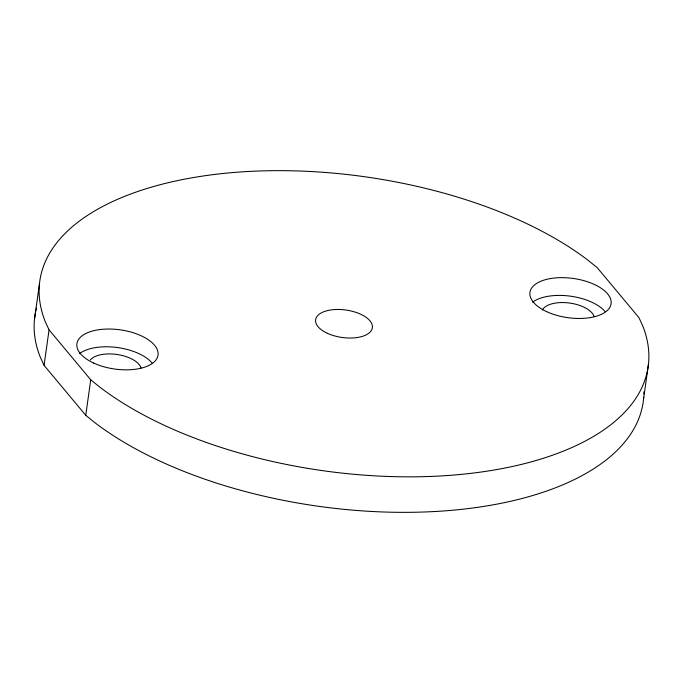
<?xml version="1.0" encoding="UTF-8"?>
<svg xmlns="http://www.w3.org/2000/svg" width="683" height="683" viewBox="0 0 683 683"><rect width="100%" height="100%" fill="white"/><g stroke="black" fill="none" stroke-linecap="round" stroke-linejoin="round"><path stroke-width="1.02" d="M34.483 319.337L39.469 283.829M643.71 397.105A307.171 148.45 8 0 1 430.247 511.746A307.171 148.45 8 0 1 94.92 422.709L85.751 415.307L44.071 365.362L49.056 329.855L45.351 321.838A307.171 148.45 8 0 1 218.944 173.934A307.171 148.45 8 0 1 588.08 260.291L597.249 267.693L638.929 317.638L642.635 325.654A307.171 148.45 8 0 1 469.042 473.558A307.171 148.45 8 0 1 99.906 387.201L90.745 379.799L49.056 329.855M85.751 415.307L90.745 379.799M643.531 399.171L648.517 363.663M44.071 365.362L40.365 357.346A307.171 148.45 8 0 1 35.781 311.141M36.011 310.133A307.171 148.45 8 0 1 36.515 308.11M643.89 391.905A307.171 148.45 8 0 1 643.864 393.989M90.267 359.941A26.62 12.866 8 0 1 117.638 354.579A26.62 12.866 8 0 1 141.057 367.906M542.311 310.073A26.62 12.866 8 0 1 568.965 302.962A26.62 12.866 8 0 1 594.108 316.536M79.544 353.606A40.954 19.79 8 0 1 116.802 347.459A40.954 19.79 8 0 1 152.044 362.98M532.595 302.236A40.954 19.79 8 0 1 569.853 296.089A40.954 19.79 8 0 1 605.104 311.61M327.353 333.287A28.669 13.856 8 0 0 372.303 328.19A28.669 13.856 8 0 0 332.322 309.766A28.669 13.856 8 0 0 327.353 333.287M93.699 363.066A40.954 19.79 8 0 0 157.91 355.783A40.954 19.79 8 0 0 100.794 329.462A40.954 19.79 8 0 0 93.699 363.066M546.75 311.687A40.954 19.79 8 0 0 610.969 304.405A40.954 19.79 8 0 0 553.853 278.083A40.954 19.79 8 0 0 546.75 311.687"/></g></svg>
